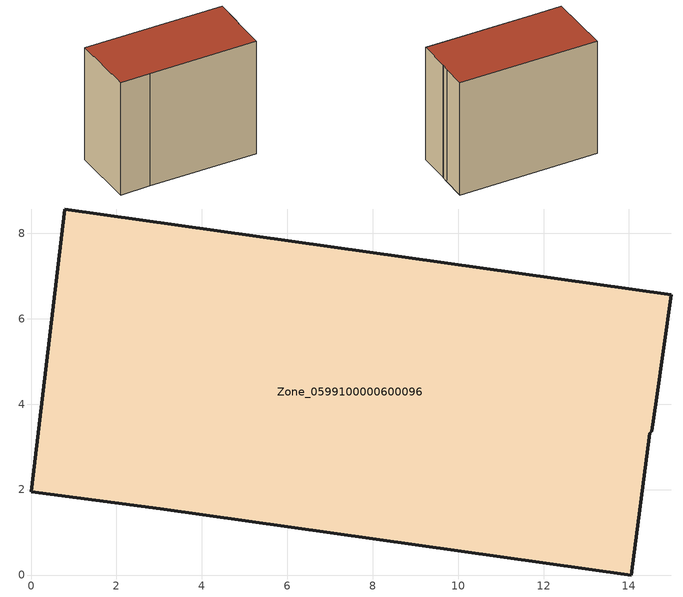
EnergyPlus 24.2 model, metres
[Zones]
Zone_0599100000600096
 floor ground (C_G): 0.79,8.57 14.99,6.56 14.64,4.08 14.54,3.36 14.49,3.31 14.05,0 3.03,1.55 0,1.95 z0
 wall outside (C_F): 14.99,6.56 0.79,8.57 0,1.95 3.03,1.55 14.05,0 14.49,3.31 14.54,3.36 14.64,4.08 14.99,6.56 z0:12.39
 roof outside (C_R): 14.54,3.36 14.64,4.08 14.99,6.56 0.79,8.57 0,1.95 3.03,1.55 14.05,0 14.49,3.31 z12.39
[BUILDING]
Pand.0599100000600096: North Axis=0; Terrain=City; Loads Convergence Tolerance Value=0.04; Temperature Convergence Tolerance Value=0.4; Solar Distribution=FullExterior; Maximum Number of Warmup Days=25; Minimum Number of Warmup Days=1
[Site:Location]
Rotterdam.The.Hague.AP_ZH_NLD Design_Conditions: Latitude=51.96; Longitude=4.45; Time Zone=1; Elevation=-4.5
[SITE:GROUNDTEMPERATURE:BUILDINGSURFACE]
18, 18, 18, 18, 18, 18, 18, 18, 18, 18, 18, 18
[MATERIAL] Thermal Absorptance=0.9; Solar Absorptance=0.7; Visible Absorptance=0.7
Name | Roughness | Thickness | Conductivity | Density | Specific Heat
G.TI.1946 | MediumSmooth | 0.15 | 1 | 540 | 1210
F.TI.1946 | Rough | 0.3 | 0.857143 | 1920 | 840
R.TI.1946 | MediumRough | 0.2 | 0.1 | 1500 | 1000
[CONSTRUCTION]
C_G: G.TI.1946
C_F: F.TI.1946
C_R: R.TI.1946
[ZONE]
Zone_0599100000600096: Type=1; Multiplier=1; Ceiling Height=Autocalculate; Volume=Autocalculate; Floor Area=autocalculate; Part of Total Floor Area=Yes
[ZONEINFILTRATION:DESIGNFLOWRATE]
Infil_Zone_0599100000600096: Zone or ZoneList or Space or SpaceList=Zone_0599100000600096; Schedule=AlwaysOn; Design Flow Rate Calculation Method=Flow/Area; Flow Rate per Floor Area=0.003; Constant Term Coefficient=1; Temperature Term Coefficient=0; Velocity Term Coefficient=0; Velocity Squared Term Coefficient=0
[HVACTEMPLATE:ZONE:IDEALLOADSAIRSYSTEM]
Zone_0599100000600096: Maximum Heating Supply Air Temperature=50; Minimum Cooling Supply Air Temperature=13; Maximum Heating Supply Air Humidity Ratio=0.0156; Minimum Cooling Supply Air Humidity Ratio=0.0077; Heating Limit=NoLimit; Cooling Limit=NoLimit; Dehumidification Control Type=ConstantSensibleHeatRatio; Cooling Sensible Heat Ratio=0.7; Dehumidification Setpoint=60; Humidification Control Type=None; Humidification Setpoint=30; Outdoor Air Method=None; Outdoor Air Flow Rate per Person=0.00944; Outdoor Air Flow Rate per Zone Floor Area=0; Outdoor Air Flow Rate per Zone=0; Demand Controlled Ventilation Type=None; Outdoor Air Economizer Type=NoEconomizer; Heat Recovery Type=None; Sensible Heat Recovery Effectiveness=0.7; Latent Heat Recovery Effectiveness=0.65
[ZONECONTROL:THERMOSTAT]
ThermostatControl_Zone_0599100000600096: Zone or ZoneList=Zone_0599100000600096; Control Type Schedule=DualSetpointControlType; Control 1=Thermostat_Zone_0599100000600096; Temperature Difference Between Cutout And Setpoint=0
[THERMOSTATSETPOINT:DUALSETPOINT]
Thermostat_Zone_0599100000600096: Heating Setpoint Temperature Schedule=HeatingSetpoint_Zone_0599100000600096; Cooling Setpoint Temperature Schedule=CoolingSetpoint_Zone_0599100000600096
[SCHEDULE:COMPACT]
HeatingSetpoint_Zone_0599100000600096: Through: 12/31, For: AllDays, Until: 24:00, 21
CoolingSetpoint_Zone_0599100000600096: Through: 12/31, For: AllDays, Until: 24:00, 24
DualSetpointControlType: Through: 12/31, For: AllDays, Until: 24:00, 4
AlwaysOn: Through: 12/31, For: AllDays, Until: 24:00, 1
